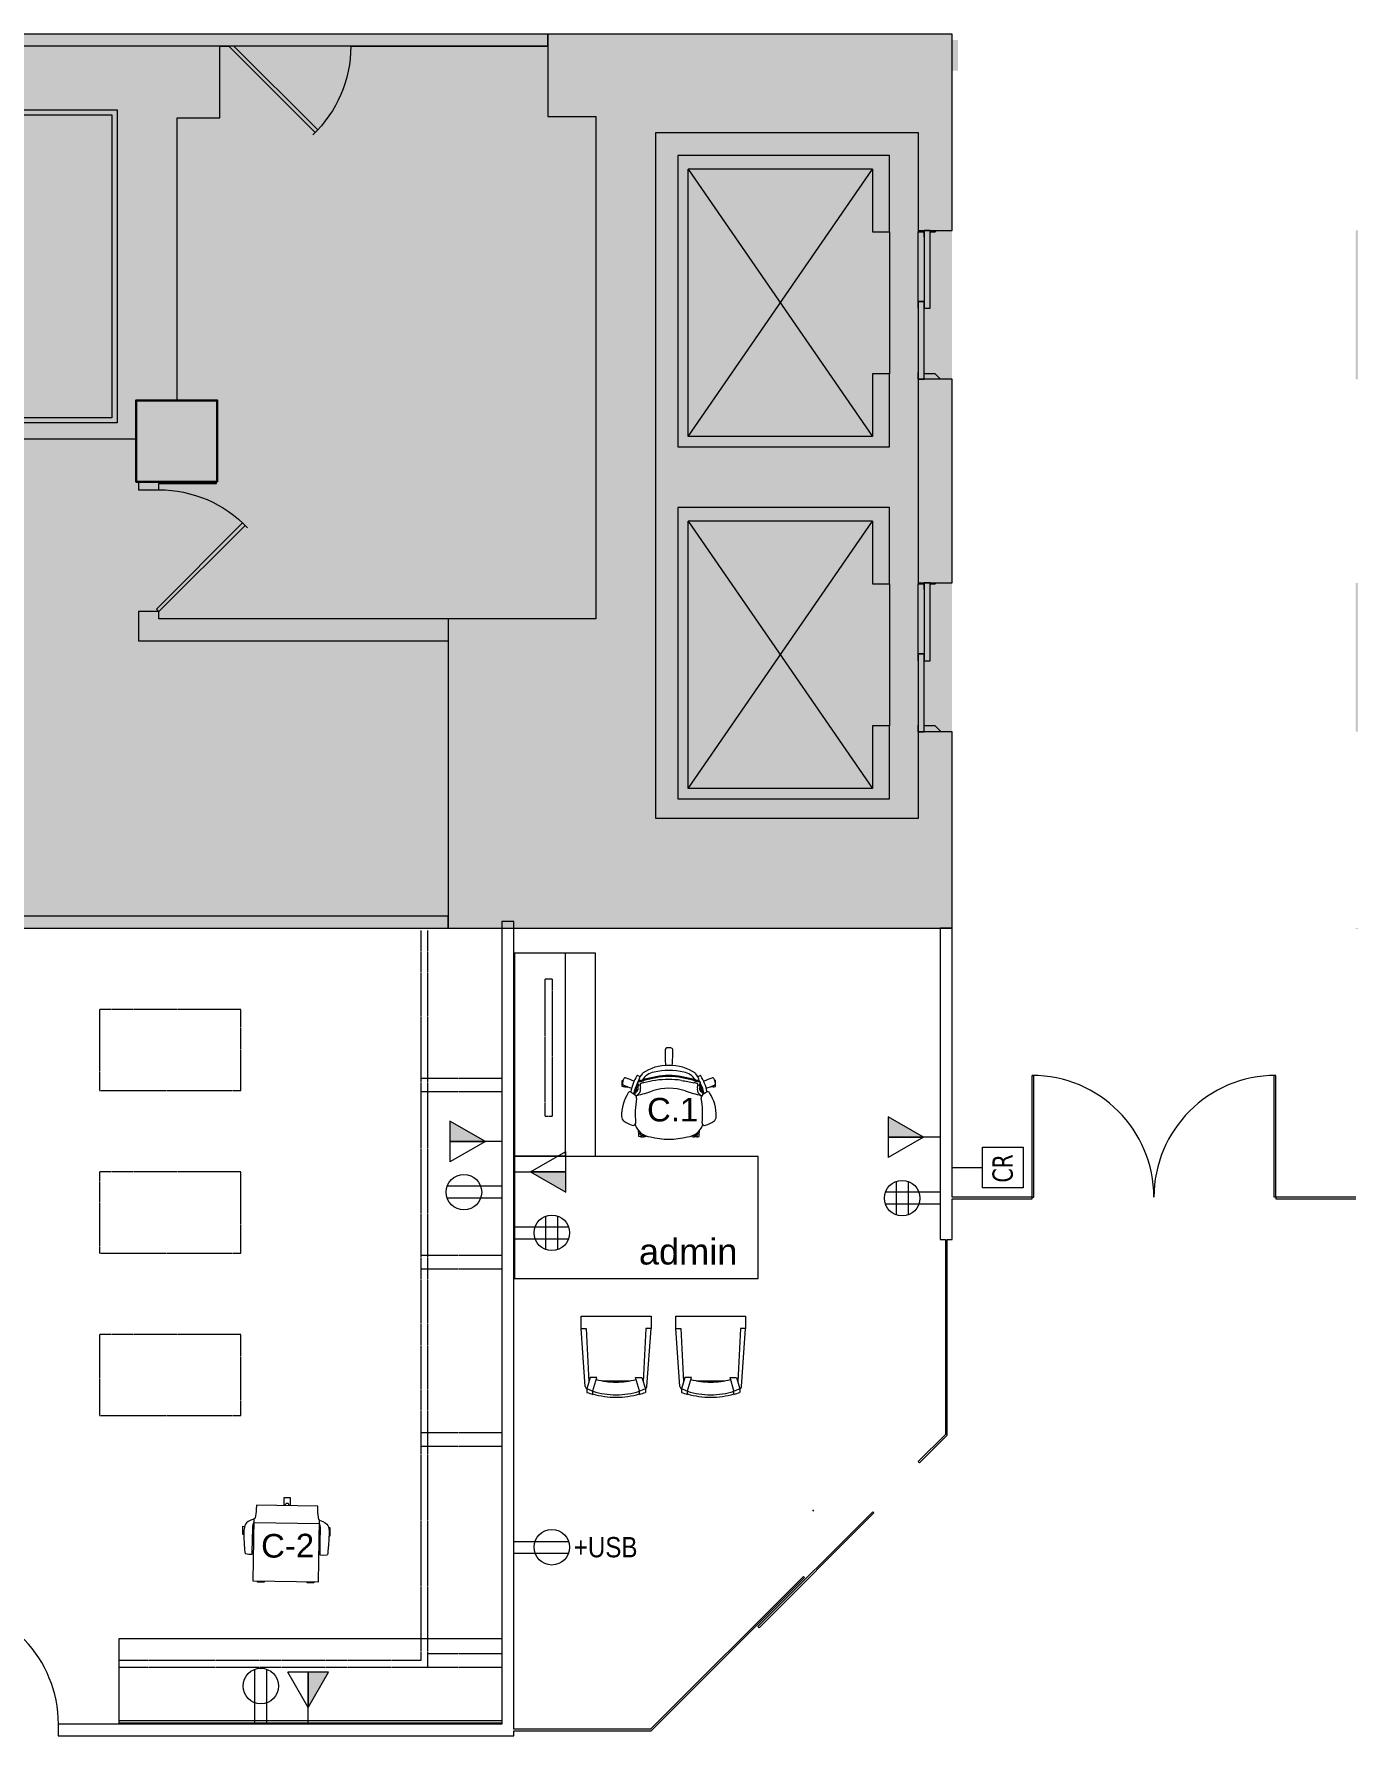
# Model space of a CAD drawing. Header units: inches. Extents: x 1 to 3921, y -2183 to 193.
# Drawn here: x 2166 to 2554, y -1855 to -1352 of the extents above; entities that cross this region are included whole.
import ezdxf

# ---------------------------------------------------------------- set-up
doc = ezdxf.new("R2010")
doc.units = ezdxf.units.IN
doc.header["$MEASUREMENT"] = 0
for name, pattern in [('Demolished 3_128_', [0.046875, 0.023437, -0.023437]), ('Hidden 1_16_', [0.09375, 0.0625, -0.03125]), ('IMPORT-DASHED2 _3_', [0.09375, 0.0625, -0.03125])]:
    doc.linetypes.add(name, pattern=pattern)
for name, color, linetype, lineweight in [('8260 Willow Oaks_dwg _2_', 8, 'Continuous', 9), ('A-ANNO-NOTE', 131, 'Continuous', 20), ('A-COLS', 52, 'Continuous', 13), ('A-DETL', 90, 'Continuous', 9), ('A-DETL-GENF', 92, 'Continuous', 9), ('A-DOOR', 31, 'Continuous', 9), ('A-DOOR-FRAM', 31, 'Continuous', 9), ('A-FURN TAGS', 7, 'Continuous', 9), ('A-FURN-NEW', 7, 'Continuous', 9), ('A-FURN-P-SEAT', 7, 'Continuous', 9), ('A-FURN-TAGS HM', 7, 'Continuous', 9), ('A-WALL', 113, 'Continuous', 50), ('A-WALL-PATT', 111, 'Continuous', 13), ('Cougaar_Furn Plan_V01_1_dwg', 8, 'Continuous', 9), ('E-ELEC-FIXT-IDEN', 2, 'Continuous', 9), ('I-WALL', 2, 'Continuous', 9), ('LEVEL 07 BB', 7, 'Continuous', 9), ('Q-CASE', 31, 'Continuous', 9)]:
    doc.layers.add(name, color=color, linetype=linetype, lineweight=lineweight)
doc.styles.add('Arial', font='arial.ttf', dxfattribs={"height": 6.966241})
doc.styles.add('Arial_2', font='arial.ttf', dxfattribs={"height": 7.649326})
doc.styles.add('Arial_9', font='arial.ttf', dxfattribs={"width": 0.85, "height": 6})
doc.styles.add('Tahoma_1', font='tahoma.ttf', dxfattribs={"width": 0.85, "height": 6})

# ---------------------------------------------------------------- blocks, each defined once
blk = doc.blocks.new('Cougaar_Furn Plan_V01_1_dwg_C-2-V4-New Construction - Tel_Data_Elec Plan')
at = {"layer": 'A-FURN-P-SEAT'}
for p, q in [((-7.94, 8.91), (-5.9, -10.4)), ((-2.34, 9.79), (-2.3, 9.51)), ((-1.37, 9.71), (-1.35, 9.9)), ((-0.24, -10.09), (-0.26, -9.81)), ((0.69, -9.81), (0.75, -9.99))]:
    blk.add_line(p, q, dxfattribs=at)
at = {"layer": 'A-FURN-P-SEAT', "flags": 128}
blk.add_lwpolyline([(-11.13, -10.3), (-9.86, -10.16), (-9.3, -10.14), (-7.26, -10.22), (-7.02, -10.52), (11.13, -8.61), (9.09, 10.71), (-9.12, 8.79), (-9.24, 8.5), (-11.26, 7.98), (-13.04, 7.79)], close=True, dxfattribs=at)
for points in [[(-9.01, 8.8), (-8.75, 9.77), (-8.45, 10.56), (-8.1, 11.06), (-7.77, 11.39), (-7.37, 11.65), (-6.3, 11.96), (-5.87, 12.02), (-3.72, 12.2), (-2.14, 12.29), (-0.27, 12.36), (0.45, 12.36), (0.73, 12.3), (0.86, 12.23), (0.92, 12.15), (1.16, 11.17), (1.23, 10.29), (1.15, 10.17), (-3.45, 9.67), (-5.93, 9.39), (-6.94, 9.28), (-7.38, 9.2), (-7.88, 9.04), (-8.02, 8.91)], [(-4.76, 12.11), (-4.8, 12.46), (-7.17, 12.21), (-7.11, 11.72)], [(9.23, 9.37), (9.58, 9.41), (9.79, 7.42), (9.44, 7.38)], [(9.37, 8.07), (9.48, 8.12), (9.57, 8.24), (9.6, 8.4), (9.54, 8.55), (9.43, 8.65), (9.3, 8.69)], [(-12.19, -0.28), (-14.51, -0.52), (-14.3, -2.52), (-11.98, -2.27)], [(-12.04, -1.73), (-12.36, -1.76), (-12.6, -1.72), (-12.8, -1.57), (-12.87, -1.36), (-12.84, -1.14), (-12.68, -0.94), (-12.45, -0.86), (-12.13, -0.82)], [(3.39, -11.81), (3.44, -11.72), (3.47, -10.71), (3.36, -9.84), (3.26, -9.74), (-1.35, -10.21), (-3.84, -10.45), (-4.84, -10.55), (-5.29, -10.57), (-5.81, -10.52), (-5.98, -10.42)], [(10.77, -5.24), (11.13, -5.21), (11.34, -7.19), (10.98, -7.23)], [(10.91, -6.54), (11.02, -6.49), (11.11, -6.37), (11.14, -6.21), (11.08, -6.06), (10.97, -5.96), (10.84, -5.92)], [(-6.97, -10.52), (-6.51, -11.42), (-6.06, -12.12), (-5.61, -12.53), (-5.21, -12.79), (-4.77, -12.96), (-3.65, -13.04), (-3.23, -13.01), (-1.08, -12.74), (0.47, -12.5), (2.32, -12.17), (3.03, -12.02), (3.28, -11.9), (3.39, -11.81)], [(-2.12, -12.87), (-2.09, -13.22), (-4.46, -13.47), (-4.51, -12.97)]]:
    blk.add_lwpolyline(points, dxfattribs=at)
blk = doc.blocks.new('Cougaar_Furn Plan_V01_1_dwg_C_1-2613241-New Construction - Tel_Data_Elec Plan')
at = {"layer": 'A-FURN-NEW'}
for p, q in [((-8.27, -1.35), (-8.25, -1.35)), ((8.27, -1.35), (8.25, -1.35)), ((-11.14, -13.91), (-9.94, -13.05)), ((-9.58, -14.38), (-9.27, -14.71)), ((9.58, -14.38), (9.27, -14.71)), ((11.14, -13.91), (9.94, -13.05))]:
    blk.add_line(p, q, dxfattribs=at)
at = {"layer": 'A-FURN-NEW', "flags": 128}
for points in [[(-8.27, -1.36), (-8.27, -0.7), (-8.31, -0.66), (-8.53, -0.66), (-8.9, -0.75), (-8.92, -0.79), (-8.92, -1.89)], [(-8.2, -1.32), (-8.2, -0.71), (-8.16, -0.67), (-7.53, -0.67), (-7.49, -0.71), (-7.49, -0.99)], [(-6.77, -0.97), (-6.77, -0.79), (-6.8, -0.75), (-7.16, -0.66), (-7.38, -0.66), (-7.42, -0.7), (-7.42, -1)], [(6.77, -0.97), (6.77, -0.79), (6.8, -0.75), (7.16, -0.66), (7.38, -0.66), (7.42, -0.7), (7.42, -1)], [(8.2, -1.32), (8.2, -0.71), (8.16, -0.67), (7.53, -0.67), (7.49, -0.71), (7.49, -0.99)], [(8.27, -1.36), (8.27, -0.7), (8.31, -0.66), (8.53, -0.66), (8.9, -0.75), (8.92, -0.79), (8.92, -1.89)], [(-10.04, -13.74), (-10.04, -13.74), (-10.04, -13.74), (-10.04, -13.74), (-10.04, -13.74)], [(-9.58, -12.52), (-9.48, -12.91), (-8.85, -13.48)], [(9.58, -12.52), (9.48, -12.91), (8.85, -13.48)], [(10.04, -13.74), (10.04, -13.74), (10.04, -13.74), (10.04, -13.74), (10.04, -13.74)], [(-13.12, -15.83), (-13.12, -15.48), (-13.16, -15.44), (-13.38, -15.44), (-13.75, -15.53), (-13.77, -15.57), (-13.77, -17.29), (-13.75, -17.33), (-13.51, -17.4)], [(-13.05, -15.8), (-13.05, -15.49), (-13.01, -15.45), (-12.38, -15.45), (-12.34, -15.49), (-12.34, -15.52)], [(-12.14, -15.44), (-12.23, -15.44), (-12.29, -15.5)], [(12.14, -15.44), (12.23, -15.44), (12.29, -15.5)], [(13.05, -15.8), (13.05, -15.49), (13.01, -15.45), (12.38, -15.45), (12.34, -15.49), (12.34, -15.52)], [(13.12, -15.83), (13.12, -15.48), (13.16, -15.44), (13.38, -15.44), (13.75, -15.53), (13.77, -15.57), (13.77, -17.29), (13.75, -17.33), (13.51, -17.4)]]:
    blk.add_lwpolyline(points, dxfattribs=at)
for points in [[(-7.93, -1.15), (-7.93, -1.15), (-7.93, -1.15), (-7.93, -1.15)], [(7.93, -1.15), (7.93, -1.15), (7.93, -1.15), (7.93, -1.15)], [(9.31, -18.79), (9.31, -18.79), (9.3, -18.79), (9.3, -18.79)], [(9.45, -18.73), (9.45, -18.73), (9.45, -18.73), (9.45, -18.73)]]:
    blk.add_lwpolyline(points, close=True, dxfattribs=at)
at = {"layer": 'A-FURN-NEW'}
for centre, radius, start, end in [((0, -22.37), 22.37, 75.8424, 104.1577), ((-6.37, -16.76), 13.39, 109.4635, 120.9043), ((-10.52, -4.77), 0.708, 352.6016, 115.777), ((-4.99, -5.9), 5.24, 95.2874, 162.3788), ((16.39, -7.53), 26.35, 174.1711, 189.8262), ((-8.66, -2.22), 0.418, 129.0643, 221.2869), ((-5.54, -5.37), 4.85, 119.4733, 134.125), ((-7.3, -2.17), 1.2, 100.5957, 121.7626), ((-7.49, -1.41), 0.417, 40.7738, 93.5728), ((4.99, -5.9), 5.24, 17.6207, 84.7126), ((7.49, -1.41), 0.417, 86.4272, 139.2262), ((7.3, -2.17), 1.2, 58.2374, 79.4043), ((5.54, -5.37), 4.85, 45.875, 60.5267), ((8.66, -2.22), 0.418, 318.7131, 50.9357), ((-16.39, -7.53), 26.35, 350.1738, 5.8289), ((10.52, -4.77), 0.708, 64.223, 187.3984), ((6.37, -16.76), 13.39, 59.0957, 70.5365), ((-12.32, -6.67), 1.68, 123.3413, 179.8306), ((-1.21, -6.81), 12.8, 179.3542, 212.4465), ((1.21, -6.81), 12.8, 327.5535, 0.6458), ((12.32, -6.67), 1.68, 0.1694, 56.6587), ((-2.58, -41.05), 27.33, 107.955, 113.439), ((-11.49, -13.49), 0.548, 199.4072, 309.4141), ((3.96, -10.88), 15.54, 191.5275, 210.3085), ((2.53, -10.39), 13.31, 193.1789, 206.8956), ((-9.62, -13.44), 0.55, 150.8767, 161.1554), ((-8.9, -13.27), 1.24, 180.0033, 202.3254), ((28.89, 14.9), 48.13, 215.8147, 216.8651), ((-7.27, -12.76), 2.94, 199.3455, 214.6886), ((106, 15.53), 119.68, 194.1569, 195.4724), ((-2.58, -41.05), 27.33, 105.3129, 105.8437), ((-10.54, -12.26), 0.992, 306.7837, 13.343), ((-9.62, -13.44), 0.55, 75.8654, 109.4746), ((-9.63, -14.42), 0.0616, 45.127, 195.4725), ((-18.5, -17.46), 9.32, 8.744, 18.9291), ((-10.4, -15.08), 1.36, 357.5491, 54.7693), ((-20.75, -60.83), 49.22, 71.1018, 76.7721), ((-9.73, -15.22), 0.688, 6.8448, 48.2431), ((-10.09, -14.68), 1.73, 345.9566, 44.2355), ((0, 0.22), 15.25, 251.642, 288.3558), ((20.75, -60.83), 49.22, 103.2279, 108.8982), ((10.09, -14.68), 1.73, 135.7645, 194.0434), ((10.4, -15.08), 1.36, 125.2307, 182.4509), ((9.73, -15.22), 0.688, 131.7569, 173.1552), ((18.5, -17.46), 9.32, 161.0709, 171.256), ((-2.53, -10.39), 13.31, 333.1044, 346.8211), ((-106, 15.53), 119.68, 344.5276, 345.8431), ((-3.96, -10.88), 15.54, 329.6915, 348.4725), ((9.62, -13.44), 0.55, 70.5254, 104.1346), ((10.54, -12.26), 0.992, 166.657, 233.2163), ((9.63, -14.42), 0.0616, 344.5275, 134.873), ((-28.89, 14.9), 48.13, 323.1349, 324.1853), ((7.27, -12.76), 2.94, 325.3114, 340.6545), ((8.9, -13.27), 1.24, 337.6746, 359.9967), ((9.62, -13.44), 0.55, 18.8446, 29.1233), ((2.58, -41.05), 27.33, 66.561, 72.045), ((11.49, -13.49), 0.548, 230.5859, 340.5928), ((-13.16, -16.49), 0.59, 119.5461, 202.7758), ((-9.12, -15.8), 4.68, 191.293, 204.5626), ((-12.89, -17.63), 0.496, 193.4053, 300.145), ((-28.65, 24.44), 45.41, 290.6355, 293.853), ((-9.33, -18.64), 0.151, 213.7702, 281.2911), ((-8.46, -16.34), 0.887, 160.4319, 183.5081), ((-8.42, -16.39), 0.919, 180.4214, 199.4379), ((-8.96, -16.62), 0.348, 102.7618, 182.992), ((-8.84, -16.43), 0.512, 203.4737, 256.2321), ((-9.7, -17.1), 1.74, 283.3236, 310.7926), ((-8.91, -16.15), 0.393, 104.7751, 164.8413), ((-8.5, -16.55), 0.8, 190.5285, 264.8645), ((-12.55, -14.65), 3.54, 338.4698, 352.0615), ((-9.05, -16.23), 0.0489, 286.0386, 5.3921), ((-8.13, -16.04), 0.888, 163.4074, 192.3483), ((-9.01, -15.79), 0.023, 9.0607, 108.2322), ((-10.67, -27.54), 10.75, 73.075, 80.8212), ((-4.84, -16.58), 4.15, 188.6599, 223.6934), ((-10.92, -31.85), 14.69, 76.838, 80.8302), ((-5.91, -15.92), 2.63, 161.9991, 189.4546), ((-7.2, -13.77), 2.89, 243.2225, 266.0648), ((-0.53, -9.09), 12.68, 234.7991, 272.3819), ((-3.56, -14.97), 4.94, 210.6399, 260.2045), ((-8.38, -17.32), 0.835, 344.5676, 4.2262), ((0.03, 6.73), 25.44, 252.6106, 261.2806), ((-0.49, 4.45), 22.82, 251.9952, 261.5291), ((-274.72, -1406.95), 1415.76, 78.96423, 79.11644), ((0, 2.55), 22.82, 258.881, 281.1187), ((-0.03, 1.15), 19.65, 258.7774, 281.2226), ((0, 0.86), 19.65, 258.7774, 281.2226), ((0.14, 10.14), 27.77, 262.0376, 277.865), ((0.53, -9.09), 12.68, 267.6181, 305.2009), ((-0.06, 7.02), 25.44, 278.7194, 287.3894), ((-0.03, 6.73), 25.44, 278.7194, 287.3894), ((-9.12, 53.95), 72.51, 280.3799, 283.1735), ((3.56, -14.97), 4.94, 279.7955, 329.3601), ((7.2, -13.77), 2.89, 273.9352, 296.7775), ((10.67, -27.54), 10.75, 99.1788, 106.925), ((8.38, -17.32), 0.835, 175.7738, 195.4324), ((10.92, -31.85), 14.69, 99.1698, 103.162), ((4.84, -16.58), 4.15, 316.3066, 351.3401), ((5.91, -15.92), 2.63, 350.5454, 18.0009), ((9.7, -17.1), 1.74, 229.2074, 256.6764), ((8.5, -16.55), 0.8, 275.1355, 349.4715), ((8.84, -16.43), 0.512, 283.7679, 336.5263), ((9.01, -15.79), 0.023, 71.7678, 170.9393), ((8.13, -16.04), 0.888, 347.6517, 16.5926), ((9.05, -16.23), 0.0489, 174.6079, 253.9614), ((8.91, -16.15), 0.393, 15.1587, 75.2249), ((8.96, -16.62), 0.348, 357.008, 77.2382), ((12.55, -14.65), 3.54, 187.9385, 201.5302), ((8.46, -16.34), 0.887, 356.4919, 19.5681), ((8.42, -16.39), 0.919, 340.5621, 359.5786), ((9.33, -18.65), 0.142, 256.1601, 327.116), ((28.65, 24.44), 45.41, 246.147, 249.3645), ((12.89, -17.63), 0.496, 239.855, 346.5947), ((9.12, -15.8), 4.68, 335.4374, 348.707), ((13.16, -16.49), 0.59, 337.2242, 60.4539), ((39.22, -25.5), 40.36, 174.6916, 181.3618), ((-39.22, -25.5), 40.36, 358.6382, 5.3084), ((-0.48, -26.32), 0.658, 191.8903, 264.422), ((0, -22.73), 4.28, 262.7024, 278.1098), ((0.49, -26.33), 0.648, 280.2655, 348.7618)]:
    blk.add_arc(centre, radius, start, end, dxfattribs=at)
blk = doc.blocks.new('Cougaar_Furn Plan_V01_1_dwg_GST-1-2613242-New Construction - Tel_Data_Elec Plan')
at = {"layer": 'A-FURN-NEW'}
blk.add_line((4.17, 19.12), (-4.17, 19.12), dxfattribs=at)
at = {"layer": 'A-FURN-NEW', "flags": 128}
for points in [[(-9.12, 20.8), (-10.31, 3.62), (-8.81, 3.62), (-8.03, 19.43)], [(-6.88, 23.13), (-6.88, 22.09), (-5.7, 18.12), (-7.64, 18.12), (-8.64, 21.47), (-8.64, 22.54)], [(6.88, 23.13), (6.88, 22.09), (5.7, 18.12), (7.64, 18.12), (8.64, 21.47), (8.64, 22.54)], [(9.12, 20.8), (10.31, 3.62), (8.81, 3.62), (8.03, 19.43)], [(10.31, 3.62), (10.31, 0), (-10.31, 0), (-10.31, 3.62)]]:
    blk.add_lwpolyline(points, dxfattribs=at)
at = {"layer": 'A-FURN-NEW'}
for centre, radius, start, end in [((-7.95, 20.59), 1.19, 125.122, 169.962), ((0, -0.17), 24.29, 106.4525, 110.8229), ((0, -0.17), 23.29, 107.1803, 111.7614), ((0, -0.17), 24.17, 90, 106.54), ((0, -0.17), 23.42, 90, 107.0858), ((0, -0.17), 24.17, 73.46, 90), ((0, -0.17), 23.42, 72.9142, 90), ((0, -0.17), 24.29, 69.1771, 73.5475), ((0, -0.17), 23.29, 68.2386, 72.8197), ((7.95, 20.59), 1.19, 10.038, 54.878), ((0, -3.92), 23.42, 90, 104.5628), ((0, -3.92), 23.42, 75.4372, 90)]:
    blk.add_arc(centre, radius, start, end, dxfattribs=at)
blk = doc.blocks.new('Cougaar_Furn Plan_V01_1_dwg-2613217-New Construction - Tel_Data_Elec Plan')
at = {"layer": 'A-FURN-NEW'}
blk.add_line((2388.61, -1788.69), (2388.96, -1789.05), dxfattribs=at)
at = {"layer": 'A-FURN-NEW', "flags": 128}
for points in [[(2324.56, -1684.28), (2324.56, -1624.22), (2300.56, -1624.22), (2300.56, -1720.28), (2372.56, -1720.28), (2372.56, -1684.28), (2300.56, -1684.28)], [(2315.56, -1624.22), (2315.56, -1684.22), (2300.56, -1684.22)]]:
    blk.add_lwpolyline(points, dxfattribs=at)
at = {"layer": 'A-FURN-NEW', "linetype": 'IMPORT-DASHED2 _3_', "flags": 128}
blk.add_lwpolyline([(2311.69, -1672.51), (2309.62, -1672.51), (2309.62, -1631.77), (2311.69, -1631.77)], close=True, dxfattribs=at)
for name, p, rotation in [('Cougaar_Furn Plan_V01_1_dwg_C_1-2613241-New Construction - Tel_Data_Elec Plan', (2346.22, -1679.16), 180), ('Cougaar_Furn Plan_V01_1_dwg_GST-1-2613242-New Construction - Tel_Data_Elec Plan', (2330.62, -1731.43), 180), ('Cougaar_Furn Plan_V01_1_dwg_GST-1-2613242-New Construction - Tel_Data_Elec Plan', (2358.57, -1731.43), 180), ('Cougaar_Furn Plan_V01_1_dwg_C-2-V4-New Construction - Tel_Data_Elec Plan', (2233.18, -1799.62), 262.9591400698898)]:
    blk.add_blockref(name, p, dxfattribs=dict(rotation=rotation))
at = {"lineweight": 9, "insert": (2337.36, -1708.54), "char_height": 7.649, "width": 34.7426, "attachment_point": 1, "line_spacing_factor": 0.941778, "style": 'Arial_2'}
blk.add_mtext('admin', dxfattribs=at)
at = {"layer": 'A-FURN TAGS', "insert": (2339.76, -1666.96), "char_height": 6.966, "width": 18.0806, "attachment_point": 1, "line_spacing_factor": 0.941778, "style": 'Arial'}
blk.add_mtext('C.1', dxfattribs=at)
at = {"layer": 'A-FURN-TAGS HM', "insert": (2225.7, -1795.84), "char_height": 6.966, "width": 18.6776, "attachment_point": 1, "rotation": 0.4344, "line_spacing_factor": 0.941778, "style": 'Arial'}
blk.add_mtext('C-2', dxfattribs=at)
blk = doc.blocks.new('Double-Glass - No Frame - 72_ x 96_-2418753-New Construction - Tel_Data_Elec Plan')
at = {"layer": 'A-DOOR', "color": 250, "lineweight": 20}
for p, q in [((-36, 36.25), (-35.5, 36.25)), ((-36, 0.25), (-36, 36.25)), ((-35.5, 0.25), (-35.5, 36.25)), ((35.5, 0.25), (35.5, 36.25)), ((36, 0.25), (36, 36.25)), ((-36, 0.25), (-35.5, 0.25)), ((36, 0.25), (35.5, 0.25))]:
    blk.add_line(p, q, dxfattribs=at)
at = {"layer": 'A-DOOR'}
for centre, start, end in [((-36, 0.25), 0, 90), ((36, 0.25), 90, 180)]:
    blk.add_arc(centre, 36, start, end, dxfattribs=at)
blk = doc.blocks.new('Counter Top - Standard Counter Top w_ Backsplash-2471402-New Construction - Tel_Data_Elec Plan')
at = {"layer": 'Q-CASE', "lineweight": 13}
for p, q in [((-47.26, 25), (65.9, 25)), ((-47.26, 0), (-47.26, 25)), ((65.9, 0.75), (-47.26, 0.75)), ((65.9, 0), (-47.26, 0))]:
    blk.add_line(p, q, dxfattribs=at)
blk = doc.blocks.new('Sliding - Single-Glass - No Frame - 48_ x 96_-2582501-New Construction - Tel_Data_Elec Plan')
at = {"layer": 'A-DOOR', "color": 250, "lineweight": 20}
for p, q in [((-44, -0.75), (-44, -1.25)), ((4, -0.75), (-44, -0.75)), ((-44, -1.25), (4, -1.25)), ((4, -1.25), (4, -0.75))]:
    blk.add_line(p, q, dxfattribs=at)
blk = doc.blocks.new('Single-Flush - 36_ x 84_-2431520-New Construction - Tel_Data_Elec Plan')
at = {"layer": 'A-DOOR', "color": 250, "lineweight": 20}
for p, q in [((16.25, -1.75), (16.25, -37.77)), ((18, -1.75), (16.25, -1.75)), ((18, -1.75), (18, -37.77)), ((18, -37.77), (16.25, -37.77))]:
    blk.add_line(p, q, dxfattribs=at)
at = {"layer": 'A-DOOR'}
blk.add_arc((18, -1.75), 36.07, 180, 267.2188, dxfattribs=at)
blk = doc.blocks.new('Walls 1 - Walls 1-2578092-New Construction - Tel_Data_Elec Plan')
at = {"layer": 'A-WALL', "lineweight": 13}
h = blk.add_hatch(color=8, dxfattribs=at)
h.paths.add_polyline_path([(7.89, -1616.28), (7.89, -1558.28), (-2.11, -1558.28), (-2.11, -1583.92), (-79.61, -1583.92), (-79.61, -1381.17), (-2.11, -1381.17), (-2.11, -1410.13), (7.89, -1410.13), (7.89, -1352.13), (-111.59, -1352.13), (-111.59, -1376.5), (-97.34, -1376.5), (-97.34, -1524.88), (-140.97, -1524.88), (-140.97, -1616.28), (-79.61, -1616.28)], flags=0)
h.paths.add_polyline_path([(7.89, -1514.28), (7.89, -1454.13), (-2.11, -1454.13), (-2.11, -1514.28)], flags=0)
at = {"layer": 'A-WALL', "color": 250, "lineweight": 20}
for p, q in [((7.89, -1352.13), (-111.59, -1352.13)), ((-111.59, -1352.13), (-111.59, -1376.5)), ((7.89, -1410.13), (7.89, -1352.13)), ((-111.59, -1376.5), (-97.34, -1376.5)), ((-97.34, -1376.5), (-97.34, -1524.88)), ((-79.61, -1583.92), (-79.61, -1381.17)), ((-79.61, -1381.17), (-2.11, -1381.17)), ((-2.11, -1381.17), (-2.11, -1410.13)), ((-2.11, -1410.13), (7.89, -1410.13)), ((7.89, -1454.13), (-2.11, -1454.13)), ((-2.11, -1454.13), (-2.11, -1514.28)), ((7.89, -1514.28), (7.89, -1454.13)), ((-2.11, -1514.28), (7.89, -1514.28)), ((-97.34, -1524.88), (-140.97, -1524.88)), ((-140.97, -1524.88), (-140.97, -1616.28)), ((7.89, -1558.28), (-2.11, -1558.28)), ((-2.11, -1558.28), (-2.11, -1583.92)), ((7.89, -1616.28), (7.89, -1558.28)), ((-2.11, -1583.92), (-79.61, -1583.92)), ((-140.97, -1616.28), (7.89, -1616.28))]:
    blk.add_line(p, q, dxfattribs=at)
blk = doc.blocks.new('Sliding-2 panel - No Glass - 60_ x 84_ 2-2578987-New Construction - Tel_Data_Elec Plan')
at = {"layer": 'A-DOOR', "lineweight": 13}
for points in [[(-22, 8.25), (1, 8.25), (1, 10), (-22, 10)], [(-1, 8.25), (-1, 6.5), (22, 6.5), (22, 8.25)]]:
    blk.add_hatch(color=8, dxfattribs=at).paths.add_polyline_path(points, flags=0)
at = {"layer": 'A-DOOR', "color": 250, "lineweight": 20}
for p, q in [((1, 10), (-22, 10)), ((-22, 10), (-22, 8.25)), ((-22, 8.25), (1, 8.25)), ((22, 8.25), (-1, 8.25)), ((-1, 8.25), (-1, 6.5)), ((-1, 6.5), (22, 6.5)), ((1, 8.25), (1, 10)), ((22, 6.5), (22, 8.25))]:
    blk.add_line(p, q, dxfattribs=at)
at = {"layer": 'A-DOOR-FRAM', "color": 250, "lineweight": 20}
for p, q in [((-22, 10), (-22, 8.25)), ((-22, 10), (-20, 10)), ((-22, 8.25), (-20, 8.25)), ((-1, 10), (1, 10)), ((-1, 8.25), (-1, 6.5)), ((-1, 8.25), (1, 8.25)), ((-1, 8.25), (1, 8.25)), ((-1, 6.5), (1, 6.5)), ((1, 10), (1, 8.25)), ((20, 8.25), (22, 8.25)), ((20, 6.5), (22, 6.5)), ((22, 8.25), (22, 6.5))]:
    blk.add_line(p, q, dxfattribs=at)
blk = doc.blocks.new('8260 Willow Oaks_dwg_8260_7th Floor_ARCH_BB_dwg_DR-45-2427410-07 DEMO-2439553-New Construction - Tel_Data_Elec Plan')
at = {"layer": 'LEVEL 07 BB'}
blk.add_line((0.038, -0.003), (0.728, 0.686), dxfattribs=at)
at = {"layer": 'LEVEL 07 BB', "flags": 128}
blk.add_lwpolyline([(0.707, 0.707), (0, 0), (0.003, -0.003)], dxfattribs=at)
at = {"layer": 'LEVEL 07 BB'}
blk.add_arc((0, 0), 1, 360, 46.5604, dxfattribs=at)
blk = doc.blocks.new('8260 Willow Oaks_dwg_8260_7th Floor_ARCH_BB_dwg_DR-45-2427410-07 DEMO-V7-New Construction - Tel_Data_Elec Plan')
at = {"layer": 'LEVEL 07 BB', "flags": 128}
blk.add_lwpolyline([(0.707, 0.707), (0, 0), (0.021, -0.021), (0.728, 0.686)], dxfattribs=at)
at = {"layer": 'LEVEL 07 BB'}
blk.add_arc((0, 0), 1, 360, 46.5604, dxfattribs=at)
blk = doc.blocks.new('8260 Willow Oaks_dwg _2_-2439531-New Construction - Tel_Data_Elec Plan')
at = {"layer": 'A-COLS', "lineweight": 9}
blk.add_hatch(color=7, dxfattribs=at).paths.add_polyline_path([(32809.96, 9103.7), (32833.96, 9103.7), (32833.96, 9127.7), (32809.96, 9127.7), (32809.96, 9108.18)], flags=0)
at = {"layer": 'A-WALL-PATT', "lineweight": 9}
for points in [[(33052.81, 9225.17), (33052.81, 9234.17), (33051.09, 9234.17), (33051.09, 9225.17)], [(32704.32, 8975.29), (32902.23, 8975.29), (32902.23, 8975.54), (32587.71, 8975.54), (32587.71, 8975.29), (32680.32, 8975.29)]]:
    blk.add_hatch(color=7, dxfattribs=at).paths.add_polyline_path(points, flags=0)
at = {"layer": 'A-COLS', "color": 10, "lineweight": 30, "flags": 128}
blk.add_lwpolyline([(32833.96, 9103.7), (32833.96, 9127.7), (32809.96, 9127.7), (32809.96, 9103.7)], close=True, dxfattribs=at)
at = {"layer": 'LEVEL 07 BB'}
for p, q in [((33032.59, 9177.53), (33032.59, 9135.53)), ((33041.09, 9177.95), (33041.09, 9177.53)), ((33032.59, 9073.53), (33032.59, 9031.53)), ((33041.09, 9073.79), (33041.09, 9073.53))]:
    blk.add_line(p, q, dxfattribs=at)
at = {"layer": 'LEVEL 07 BB', "flags": 128}
for points in [[(32647.54, 9232.45), (32647.54, 9232.32), (32654.48, 9232.32), (32654.48, 9213.57), (32804.35, 9213.57), (32804.35, 9121.07), (32606.6, 9121.07), (32606.6, 9211.82), (32609.98, 9211.82), (32609.98, 9232.32), (32611.54, 9232.32), (32611.54, 9232.45)], [(32822.1, 9127.7), (32822.1, 9211.2), (32834.73, 9211.2), (32834.73, 9232.32), (32837.42, 9232.32), (32837.42, 9232.45)], [(32873.42, 9232.45), (32873.42, 9232.32), (32931.6, 9232.32)], [(32657.6, 9213.57), (32657.6, 9212.07), (32802.85, 9212.07), (32802.85, 9122.57), (32708.76, 9122.57)], [(33027.59, 9196.03), (33027.59, 9177.53), (33032.59, 9177.53), (33032.59, 9200.03), (32970.09, 9200.03), (32970.09, 9114.03), (33032.59, 9114.03), (33032.59, 9135.53), (33027.59, 9135.53), (33027.59, 9117.03)], [(32973.09, 9117.03), (32973.09, 9196.03), (33027.59, 9117.03), (32973.09, 9117.03), (33027.59, 9196.03), (32973.09, 9196.03)], [(33041.09, 9156.95), (33041.09, 9177.53), (33042.84, 9177.53)], [(33044.59, 9177.53), (33046.09, 9177.53), (33046.5, 9177.95)], [(33047.67, 9133.95), (33046.09, 9135.53), (33042.84, 9135.53)], [(32608.73, 8975.54), (32608.73, 8996.07), (32605.23, 8996.07), (32605.23, 9063.7), (32647.73, 9063.7), (32647.73, 9116.32), (32809.96, 9116.32)], [(32810.73, 9103.7), (32810.73, 9101.32), (32816.73, 9101.32), (32816.73, 9103.2), (32833.73, 9103.2), (32833.73, 9103.7)], [(33027.59, 9092.03), (33027.59, 9073.53), (33032.59, 9073.53), (33032.59, 9096.03), (32970.09, 9096.03), (32970.09, 9010.03), (33032.59, 9010.03), (33032.59, 9031.53), (33027.59, 9031.53), (33027.59, 9013.03)], [(32973.09, 9013.03), (32973.09, 9092.03), (33027.59, 9013.03), (32973.09, 9013.03), (33027.59, 9092.03), (32973.09, 9092.03)], [(33041.09, 9052.79), (33041.09, 9073.53), (33042.84, 9073.53)], [(33044.59, 9073.53), (33046.09, 9073.53), (33046.34, 9073.79)], [(32902.23, 9063.2), (32816.73, 9063.2), (32816.73, 9065.32), (32810.73, 9065.32), (32810.73, 9056.7), (32902.23, 9056.7)], [(33047.83, 9029.79), (33046.09, 9031.53), (33042.84, 9031.53)]]:
    blk.add_lwpolyline(points, dxfattribs=at)
at = {"extrusion": (0, 0, -1), "xscale": 35.99999999998933, "yscale": 35.99999999998933, "zscale": -35.99999999998933}
for name, p, rotation in [('8260 Willow Oaks_dwg_8260_7th Floor_ARCH_BB_dwg_DR-45-2427410-07 DEMO-2439553-New Construction - Tel_Data_Elec Plan', (-32837.42, 9232.32), 180), ('8260 Willow Oaks_dwg_8260_7th Floor_ARCH_BB_dwg_DR-45-2427410-07 DEMO-V7-New Construction - Tel_Data_Elec Plan', (-32816.73, 9065.32), 90.00000000000001)]:
    blk.add_blockref(name, p, dxfattribs=dict(at, rotation=rotation))

msp = doc.modelspace()

# ---------------------------------------------------------------- hatches: boundary and pattern name
at = {"layer": 'A-ANNO-NOTE', "lineweight": 9}
for points in [[(2299.42, -1679.28), (2288.96, -1673.28), (2288.96, -1679.28), (2290.26, -1679.28)], [(2428.92, -1678.03), (2418.46, -1672.03), (2418.46, -1678.03)], [(2323.21, -1694.28), (2323.21, -1688.28), (2312.75, -1688.28)], [(2247.09, -1846.52), (2253.09, -1836.06), (2247.09, -1836.06)]]:
    msp.add_hatch(color=256, dxfattribs=at).paths.add_polyline_path(points, flags=0)
at = {"layer": 'A-DETL-GENF'}
h = msp.add_hatch(color=9, dxfattribs=at)
h.paths.add_polyline_path([(2556.59, -1616.53), (2560.81, -1616.53), (2560.81, -1616.28), (2556.59, -1616.28)], flags=0)
h.paths.add_polyline_path([(3090.57, -1612.78), (3090.57, -1360.91), (3079.84, -1360.91), (3079.84, -1377.21), (3055.84, -1377.21), (3055.84, -1355.63), (2932.84, -1355.63), (2932.84, -1377.51), (2908.84, -1377.51), (2908.84, -1355.63), (2700.85, -1355.63), (2700.85, -1466.5), (2671.73, -1466.5), (2671.73, -1591.63), (2700.85, -1591.63), (2700.85, -1612.78), (2747.55, -1612.78)], flags=0)
h.paths.add_polyline_path([(2066.57, -1612.53), (2066.57, -1593.37), (2090.57, -1593.37), (2090.57, -1612.53), (2288.48, -1612.53), (2288.48, -1524.88), (2332.1, -1524.88), (2332.1, -1376.5), (2317.85, -1376.5), (2317.85, -1355.63), (2158.96, -1355.63), (2158.96, -1360.66), (2081.46, -1360.66), (2081.46, -1355.63), (1973.96, -1355.63), (1973.96, -1612.53), (2023.49, -1612.53)], flags=0)
h.paths.add_polyline_path([(2644.09, -1583.92), (2644.09, -1381.17), (2566.59, -1381.17), (2566.59, -1433.13), (2564.84, -1433.13), (2564.84, -1454.13), (2566.59, -1454.13), (2566.59, -1537.28), (2564.84, -1537.28), (2564.84, -1558.28), (2566.59, -1558.28), (2566.59, -1583.92)], flags=0)
h.paths.add_polyline_path([(2349.84, -1583.92), (2427.34, -1583.92), (2427.34, -1535.28), (2429.09, -1535.28), (2429.09, -1514.28), (2427.34, -1514.28), (2427.34, -1431.13), (2429.09, -1431.13), (2429.09, -1410.13), (2427.34, -1410.13), (2427.34, -1381.17), (2349.84, -1381.17), (2349.84, -1566.79)], flags=0)
h.paths.add_polyline_path([(1970.34, -1582.05), (1970.46, -1582.05), (1970.46, -1472.84), (1970.59, -1472.84), (1970.59, -1447.84), (1970.46, -1447.84), (1970.46, -1355.63), (1973.84, -1355.63), (1973.84, -1352.13), (1970.34, -1352.13), (1970.34, -1514.19)], flags=0)
h.paths.add_polyline_path([(2563.09, -1558.28), (2563.09, -1535.28), (2564.84, -1535.28), (2564.84, -1514.28), (2556.59, -1514.28), (2556.59, -1558.28), (2557.03, -1558.28)], flags=0)
h.paths.add_polyline_path([(2430.84, -1558.28), (2437.34, -1558.28), (2437.34, -1514.28), (2430.84, -1514.28), (2430.84, -1537.28), (2429.09, -1537.28), (2429.09, -1558.28)], flags=0)
h.paths.add_polyline_path([(3074.96, -1484.46), (3050.96, -1484.46), (3050.96, -1460.46), (3074.96, -1460.46), (3074.96, -1466.5)], flags=0)
h.paths.add_polyline_path([(2220.21, -1484.37), (2196.21, -1484.37), (2196.21, -1460.37), (2220.21, -1460.37)], flags=0)
h.paths.add_polyline_path([(2437.34, -1454.13), (2437.34, -1410.13), (2430.84, -1410.13), (2430.84, -1433.13), (2429.09, -1433.13), (2429.09, -1454.13), (2430.84, -1454.13)], flags=0)
h.paths.add_polyline_path([(2557.03, -1454.13), (2563.09, -1454.13), (2563.09, -1431.13), (2564.84, -1431.13), (2564.84, -1410.13), (2556.59, -1410.13), (2556.59, -1454.13)], flags=0)
h.paths.add_polyline_path([(2106.92, -1445.55), (2103.67, -1445), (2106.92, -1444.46)], flags=0)
h.paths.add_polyline_path([(2081.18, -1445.55), (2081.18, -1444.46), (2084.43, -1445)], flags=0)
h.paths.add_polyline_path([(2143.16, -1397.05), (2143.16, -1395.96), (2146.41, -1396.5)], flags=0)
h.paths.add_polyline_path([(2155.46, -1357.16), (2155.46, -1355.63), (2084.96, -1355.63), (2084.96, -1357.16)], flags=0)
h.paths.add_polyline_path([(3079.84, -1356.91), (3090.57, -1356.91), (3090.57, -1352.13), (3079.84, -1352.13), (3079.84, -1355.63)], flags=0)
at = {"layer": 'A-WALL-PATT'}
for points in [[(2023.49, -1355.63), (2317.85, -1355.63), (2317.85, -1352.13), (1973.84, -1352.13), (1973.84, -1355.63)], [(2288.48, -1616.28), (2288.48, -1612.78), (1973.84, -1612.78), (1973.84, -1616.28), (2131.93, -1616.28)]]:
    msp.add_hatch(color=8, dxfattribs=at).paths.add_polyline_path(points, flags=0)

# ---------------------------------------------------------------- linework, layer by layer
at = {"layer": 'A-ANNO-NOTE'}
for p, q in [((2288.96, -1673.28), (2288.96, -1679.28)), ((2299.42, -1679.28), (2288.96, -1673.28)), ((2288.96, -1673.28), (2288.96, -1685.28)), ((2299.42, -1679.28), (2288.96, -1673.28)), ((2418.46, -1672.03), (2418.46, -1678.03)), ((2428.92, -1678.03), (2418.46, -1672.03)), ((2418.46, -1672.03), (2418.46, -1684.03)), ((2428.92, -1678.03), (2418.46, -1672.03)), ((2288.96, -1679.28), (2299.42, -1679.28)), ((2304.34, -1679.28), (2288.96, -1679.28)), ((2299.42, -1679.28), (2288.96, -1685.28)), ((2418.46, -1678.03), (2428.92, -1678.03)), ((2433.84, -1678.03), (2418.46, -1678.03)), ((2428.92, -1678.03), (2418.46, -1684.03)), ((2312.75, -1688.28), (2323.21, -1682.28)), ((2323.21, -1694.28), (2323.21, -1682.28)), ((2446.33, -1681.03), (2458.33, -1681.03)), ((2446.33, -1693.03), (2446.33, -1681.03)), ((2458.33, -1681.03), (2458.33, -1693.03)), ((2307.84, -1688.28), (2323.21, -1688.28)), ((2323.21, -1688.28), (2312.75, -1688.28)), ((2312.75, -1688.28), (2323.21, -1694.28)), ((2312.75, -1688.28), (2323.21, -1694.28)), ((2323.21, -1694.28), (2323.21, -1688.28)), ((2437.34, -1687.03), (2446.33, -1687.03)), ((2304.34, -1692.55), (2288.14, -1692.55)), ((2433.84, -1694.3), (2417.64, -1694.3)), ((2420.85, -1691.09), (2420.85, -1700.99)), ((2424.33, -1691.09), (2424.33, -1700.99)), ((2458.33, -1693.03), (2446.33, -1693.03)), ((2304.34, -1696.03), (2288.14, -1696.03)), ((2433.84, -1697.78), (2417.64, -1697.78)), ((2317.34, -1711.23), (2317.34, -1701.33)), ((2320.82, -1711.23), (2320.82, -1701.33)), ((2307.84, -1704.54), (2324.03, -1704.54)), ((2307.84, -1708.02), (2324.03, -1708.02)), ((2307.84, -1797.44), (2324.03, -1797.44)), ((2307.84, -1800.92), (2324.03, -1800.92)), ((2231.34, -1851.43), (2231.34, -1835.24)), ((2234.82, -1851.43), (2234.82, -1835.24)), ((2247.09, -1846.52), (2241.09, -1836.06)), ((2253.09, -1836.06), (2241.09, -1836.06)), ((2253.09, -1836.06), (2247.09, -1836.06)), ((2247.09, -1836.06), (2247.09, -1846.52)), ((2247.09, -1846.52), (2253.09, -1836.06)), ((2247.09, -1851.43), (2247.09, -1836.06)), ((2247.09, -1846.52), (2253.09, -1836.06))]:
    msp.add_line(p, q, dxfattribs=at)
for centre in [(2293.09, -1694.29), (2422.59, -1696.04), (2319.08, -1706.28), (2319.08, -1799.18), (2233.08, -1840.19)]:
    msp.add_circle(centre, 5.25, dxfattribs=at)
at = {"layer": 'A-DETL', "linetype": 'Demolished 3_128_'}
for p, q in [((2280.34, -1616.93), (2280.34, -1832.68)), ((2282.34, -1616.93), (2282.34, -1834.68)), ((2304.34, -1660.68), (2280.34, -1660.68)), ((2304.34, -1664.68), (2280.34, -1664.68)), ((2304.34, -1713.03), (2280.34, -1713.03)), ((2304.34, -1717.03), (2280.34, -1717.03)), ((2304.34, -1765.38), (2280.34, -1765.38)), ((2304.34, -1769.38), (2280.34, -1769.38)), ((2191.18, -1851.18), (2191.18, -1832.68)), ((2280.34, -1832.68), (2191.18, -1832.68)), ((2282.34, -1834.68), (2191.18, -1834.68)), ((2238.34, -1834.69), (2216.34, -1834.69)), ((2304.34, -1830.69), (2282.34, -1830.69)), ((2304.34, -1834.69), (2282.34, -1834.69))]:
    msp.add_line(p, q, dxfattribs=at)
at = {"layer": 'A-DETL', "linetype": 'Hidden 1_16_', "lineweight": 20}
for p, q in [((2185.46, -1640.28), (2185.46, -1664.28)), ((2227.21, -1640.28), (2185.46, -1640.28)), ((2227.21, -1664.28), (2227.21, -1640.28)), ((2185.46, -1664.28), (2227.21, -1664.28)), ((2185.46, -1688.28), (2185.46, -1712.28)), ((2227.21, -1688.28), (2185.46, -1688.28)), ((2227.21, -1712.28), (2227.21, -1688.28)), ((2185.46, -1712.28), (2227.21, -1712.28)), ((2185.46, -1736.28), (2185.46, -1760.28)), ((2227.21, -1736.28), (2185.46, -1736.28)), ((2227.21, -1760.28), (2227.21, -1736.28)), ((2185.46, -1760.28), (2227.21, -1760.28))]:
    msp.add_line(p, q, dxfattribs=at)
at = {"layer": 'I-WALL', "color": 250, "lineweight": 20}
for p, q in [((2317.85, -1352.13), (1973.84, -1352.13)), ((2317.85, -1355.63), (2317.85, -1352.13)), ((1965.28, -1355.63), (2317.85, -1355.63)), ((2288.48, -1612.78), (1973.84, -1612.78)), ((2288.48, -1616.28), (2288.48, -1612.78)), ((2131.93, -1616.28), (2288.48, -1616.28)), ((2304.34, -1614.28), (2304.34, -1851.43)), ((2307.84, -1614.28), (2304.34, -1614.28)), ((2307.84, -1852.93), (2307.84, -1614.28)), ((2433.84, -1616.28), (2433.84, -1708.28)), ((2437.34, -1616.28), (2433.84, -1616.28)), ((2437.34, -1695.78), (2437.34, -1616.28)), ((2460.96, -1695.78), (2437.34, -1695.78)), ((2437.34, -1708.28), (2437.34, -1696.28)), ((2437.34, -1696.28), (2460.96, -1696.28)), ((2460.96, -1696.28), (2460.96, -1695.78)), ((2556.59, -1695.78), (2532.96, -1695.78)), ((2532.96, -1695.78), (2532.96, -1696.28)), ((2532.96, -1696.28), (2556.59, -1696.28)), ((2433.84, -1708.28), (2435.34, -1708.28)), ((2435.34, -1708.28), (2435.34, -1765.83)), ((2435.84, -1708.28), (2437.34, -1708.28)), ((2435.84, -1766.04), (2435.84, -1708.28)), ((2435.34, -1765.83), (2427.32, -1773.85)), ((2427.67, -1774.2), (2435.84, -1766.04)), ((2427.32, -1773.85), (2427.67, -1774.2)), ((2393.38, -1807.79), (2348.23, -1852.93)), ((2348.44, -1853.43), (2393.73, -1808.14)), ((2393.73, -1808.14), (2393.38, -1807.79)), ((2304.34, -1851.43), (2173.18, -1851.43)), ((2173.18, -1851.43), (2173.18, -1854.93)), ((2173.18, -1854.93), (2307.84, -1854.93)), ((2348.23, -1852.93), (2307.84, -1852.93)), ((2307.84, -1854.93), (2307.84, -1853.43)), ((2307.84, -1853.43), (2348.44, -1853.43))]:
    msp.add_line(p, q, dxfattribs=at)

# ---------------------------------------------------------------- block references
at = {"layer": '8260 Willow Oaks_dwg _2_', "color": 7}
msp.add_blockref('8260 Willow Oaks_dwg _2_-2439531-New Construction - Tel_Data_Elec Plan', (-30613.75, -10588.08), dxfattribs=at)
at = {"layer": 'A-DOOR', "lineweight": 13}
for name, p, rotation in [('Sliding-2 panel - No Glass - 60_ x 84_ 2-2578987-New Construction - Tel_Data_Elec Plan', (2437.34, -1432.13), 89.99999999999991), ('Sliding-2 panel - No Glass - 60_ x 84_ 2-2578987-New Construction - Tel_Data_Elec Plan', (2437.34, -1536.28), 89.99999999999991), ('Sliding - Single-Glass - No Frame - 48_ x 96_-2582501-New Construction - Tel_Data_Elec Plan', (2410.53, -1790.99), 44.99999999999996), ('Single-Flush - 36_ x 84_-2431520-New Construction - Tel_Data_Elec Plan', (2155.18, -1853.18), 180)]:
    msp.add_blockref(name, p, dxfattribs=dict(at, rotation=rotation))
msp.add_blockref('Double-Glass - No Frame - 72_ x 96_-2418753-New Construction - Tel_Data_Elec Plan', (2496.96, -1696.03), dxfattribs=at)
at = {"layer": 'A-WALL', "lineweight": 13}
msp.add_blockref('Walls 1 - Walls 1-2578092-New Construction - Tel_Data_Elec Plan', (2429.44, 0), dxfattribs=at)
at = {"layer": 'Cougaar_Furn Plan_V01_1_dwg', "color": 7}
msp.add_blockref('Cougaar_Furn Plan_V01_1_dwg-2613217-New Construction - Tel_Data_Elec Plan', (7.44, 0.54), dxfattribs=at)
at = {"layer": 'Q-CASE', "lineweight": 13}
msp.add_blockref('Counter Top - Standard Counter Top w_ Backsplash-2471402-New Construction - Tel_Data_Elec Plan', (2238.44, -1851.18), dxfattribs=at)

# ---------------------------------------------------------------- texts
at = {"layer": 'A-ANNO-NOTE', "lineweight": 9, "insert": (2449.26, -1691.45), "char_height": 6, "width": 10.0444, "attachment_point": 1, "rotation": 90, "style": 'Tahoma_1'}
msp.add_mtext('CR', dxfattribs=at)
at = {"layer": 'E-ELEC-FIXT-IDEN', "insert": (2325.56, -1796.16), "char_height": 6, "width": 23.437, "attachment_point": 1, "style": 'Arial_9'}
msp.add_mtext('+USB', dxfattribs=at)

doc.saveas('drawing.dxf')
